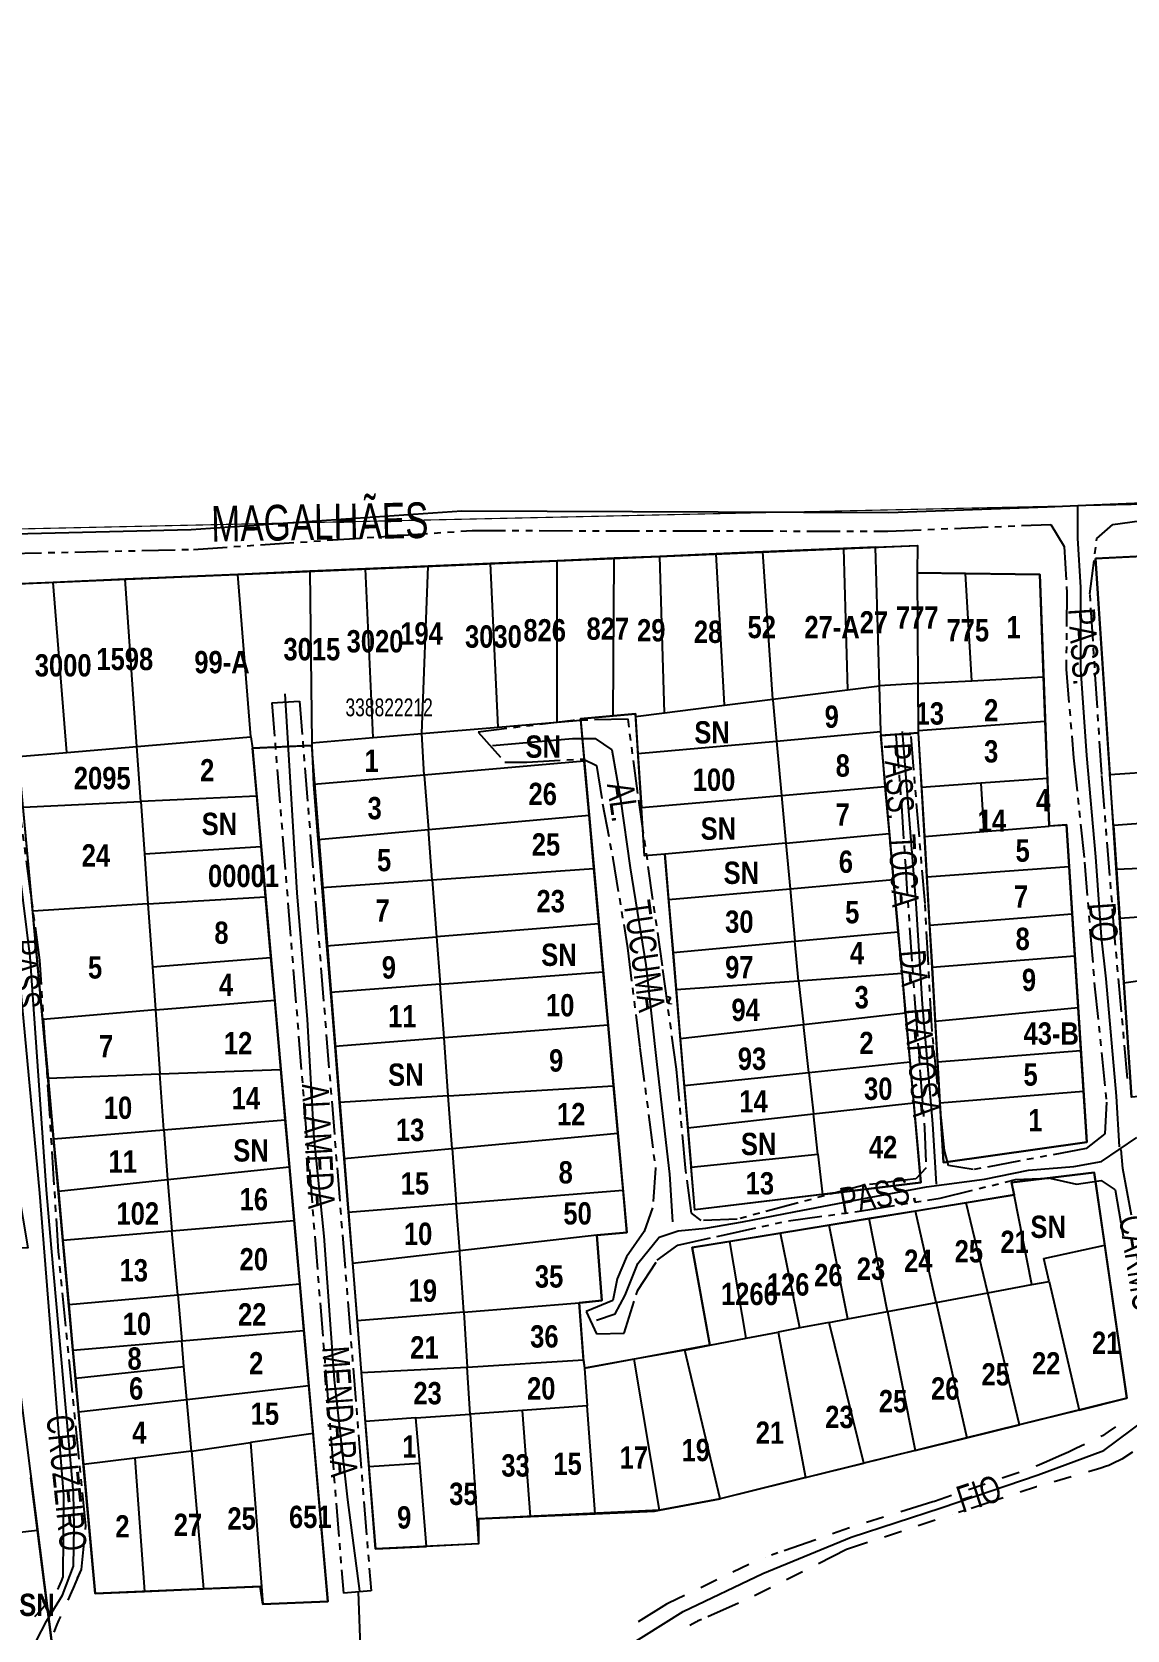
# Model space of a CAD drawing. Extents: x 204256 to 207861, y 4845615 to 4848347.
# Drawn here: x 205265.9 to 205388.6, y 4847448.8 to 4847627.9 of the extents above; entities that cross this region are included whole.
import ezdxf
from ezdxf.enums import TextEntityAlignment as Align

# ---------------------------------------------------------------- set-up
doc = ezdxf.new("R2010")
doc.units = 0
doc.header["$LTSCALE"] = 1.5
doc.header["$MEASUREMENT"] = 0
doc.linetypes.add('PHANTOMX2', pattern=[5, 2.5, -0.5, 0.5, -0.5, 0.5, -0.5])
for name, color, linetype in [('CD-MALHA-LOTES', 40, 'CONTINUOUS'), ('CD_TXT_QUADRA', 7, 'CONTINUOUS'), ('LM-LIM-SETOR-FISCAL', 7, 'CONTINUOUS'), ('RU-QUADRAS', 210, 'CONTINUOUS'), ('SV-EIXO-RUA-N-PAV', 6, 'CONTINUOUS'), ('SV-PASSARELAS', 20, 'CONTINUOUS'), ('SV-RUA-NAO-PAV-S-GUIA-C-GUIA', 7, 'PHANTOMX2'), ('SV-TXT-ROD-FED', 7, 'CONTINUOUS'), ('SV-TXT-RUA-N-PAV-S-GUIA-C-GUIA', 7, 'CONTINUOUS'), ('Th_NmrPort', 7, 'CONTINUOUS')]:
    doc.layers.add(name, color=color, linetype=linetype)
doc.styles.add('ARIAL', font='ARIAL.TTF')
doc.styles.get("Standard").update_dxf_attribs({"font": 'swisscbo.ttf'})
doc.linetypes.add('Limite', pattern='A,20,-3,[130,ltypeshp.shx,S=6.35,R=0,X=0,Y=0],-3,20', length=46)

msp = doc.modelspace()

# ---------------------------------------------------------------- linework, layer by layer
at = {"layer": 'CD-MALHA-LOTES', "linetype": 'Continuous'}
for p, q in [((205342.57, 4847569.38), (205336.26, 4847569.11)), ((205347.83, 4847569.61), (205342.57, 4847569.38)), ((205343.53, 4847552.44), (205342.57, 4847569.38)), ((205356.87, 4847570), (205347.83, 4847569.61)), ((205348.93, 4847553.11), (205347.83, 4847569.61)), ((205360.43, 4847570.15), (205356.87, 4847570)), ((205356.87, 4847570), (205357.29, 4847554.16)), ((205360.43, 4847570.15), (205365.15, 4847570.35)), ((205360.9, 4847554.62), (205360.43, 4847570.15)), ((205365.15, 4847570.35), (205365.13, 4847567.26)), ((205303.29, 4847567.7), (205297.04, 4847567.44)), ((205310.31, 4847568), (205303.29, 4847567.7)), ((205304.13, 4847548.8), (205303.29, 4847567.7)), ((205309.59, 4847549.25), (205310.31, 4847568)), ((205317.31, 4847568.3), (205310.31, 4847568)), ((205324.75, 4847568.62), (205317.31, 4847568.3)), ((205318.16, 4847549.98), (205317.31, 4847568.3)), ((205331.16, 4847568.9), (205324.75, 4847568.62)), ((205324.75, 4847550.53), (205324.75, 4847568.62)), ((205331.04, 4847551.24), (205331.16, 4847568.9)), ((205336.26, 4847569.11), (205331.16, 4847568.9)), ((205336.79, 4847551.59), (205336.26, 4847569.11)), ((205390.48, 4847569.15), (205385.1, 4847568.88)), ((205385.1, 4847568.88), (205386.72, 4847544.66)), ((205268.28, 4847566.2), (205261.62, 4847565.92)), ((205276.35, 4847566.55), (205268.28, 4847566.2)), ((205269.82, 4847547.14), (205268.28, 4847566.2)), ((205288.97, 4847567.09), (205276.35, 4847566.55)), ((205277.67, 4847547.8), (205276.35, 4847566.55)), ((205297.04, 4847567.44), (205288.97, 4847567.09)), ((205290.42, 4847548.89), (205288.97, 4847567.09)), ((205297.04, 4847567.44), (205297.28, 4847548.23)), ((205365.13, 4847567.26), (205365.2, 4847554.85)), ((205370.52, 4847567.2), (205365.13, 4847567.26)), ((205371.24, 4847555.17), (205370.52, 4847567.2)), ((205378.86, 4847567.1), (205370.52, 4847567.2)), ((205379.28, 4847555.61), (205378.86, 4847567.1)), ((205365.2, 4847554.85), (205371.24, 4847555.17)), ((205371.24, 4847555.17), (205379.28, 4847555.61)), ((205379.46, 4847550.66), (205379.28, 4847555.61)), ((205348.93, 4847553.11), (205357.29, 4847554.16)), ((205357.29, 4847554.16), (205360.9, 4847554.62)), ((205365.2, 4847554.85), (205360.9, 4847554.62)), ((205361.05, 4847549.47), (205360.9, 4847554.62)), ((205365.2, 4847554.85), (205365.23, 4847549.61)), ((205331.04, 4847551.24), (205333.53, 4847551.45)), ((205333.53, 4847551.45), (205333.55, 4847551.18)), ((205333.55, 4847551.18), (205336.79, 4847551.59)), ((205336.79, 4847551.59), (205343.53, 4847552.44)), ((205343.53, 4847552.44), (205348.93, 4847553.11)), ((205348.93, 4847553.11), (205348.94, 4847553)), ((205348.94, 4847553), (205349.36, 4847548.41)), ((205309.59, 4847549.25), (205318.16, 4847549.98)), ((205318.16, 4847549.98), (205324.75, 4847550.53)), ((205324.75, 4847550.53), (205327.38, 4847550.75)), ((205327.36, 4847550.92), (205331.04, 4847551.24)), ((205327.36, 4847550.92), (205327.38, 4847550.75)), ((205327.38, 4847550.75), (205327.8, 4847546.15)), ((205333.55, 4847551.18), (205333.81, 4847547)), ((205365.23, 4847549.61), (205379.46, 4847550.66)), ((205379.7, 4847544.23), (205379.46, 4847550.66)), ((205277.67, 4847547.8), (205290.42, 4847548.89)), ((205290.42, 4847548.89), (205290.62, 4847547.63)), ((205290.62, 4847547.63), (205297.1, 4847547.91)), ((205297.1, 4847547.91), (205297.28, 4847547.91)), ((205297.28, 4847548.23), (205304.13, 4847548.8)), ((205297.28, 4847548.23), (205297.28, 4847547.91)), ((205297.28, 4847547.91), (205297.46, 4847543.54)), ((205304.13, 4847548.8), (205309.59, 4847549.25)), ((205309.88, 4847544.6), (205309.59, 4847549.25)), ((205333.81, 4847547), (205349.36, 4847548.41)), ((205349.36, 4847548.41), (205361.05, 4847549.47)), ((205349.36, 4847548.41), (205349.92, 4847542.32)), ((205361.06, 4847549.04), (205361.05, 4847549.47)), ((205361.06, 4847549.04), (205365.23, 4847549.32)), ((205361.53, 4847543.33), (205361.06, 4847549.04)), ((205365.23, 4847549.61), (205365.23, 4847549.32)), ((205365.23, 4847549.32), (205365.61, 4847543.2)), ((205264.41, 4847546.68), (205269.82, 4847547.14)), ((205269.82, 4847547.14), (205277.67, 4847547.8)), ((205278.11, 4847541.63), (205277.67, 4847547.8)), ((205291.1, 4847542.24), (205290.62, 4847547.63)), ((205327.8, 4847546.15), (205309.88, 4847544.6)), ((205328.35, 4847540.11), (205327.8, 4847546.15)), ((205333.81, 4847547), (205334.2, 4847540.95)), ((205309.88, 4847544.6), (205297.46, 4847543.54)), ((205309.88, 4847544.6), (205310.34, 4847538.49)), ((205386.72, 4847544.66), (205392.28, 4847545.03)), ((205387.11, 4847538.93), (205386.72, 4847544.66)), ((205297.46, 4847543.54), (205297.96, 4847537.38)), ((205349.92, 4847542.32), (205361.53, 4847543.33)), ((205362.01, 4847538.04), (205361.53, 4847543.33)), ((205372.25, 4847543.68), (205365.61, 4847543.2)), ((205365.61, 4847543.2), (205365.93, 4847537.73)), ((205379.7, 4847544.23), (205372.25, 4847543.68)), ((205372.25, 4847543.68), (205372.6, 4847538.28)), ((205379.89, 4847538.88), (205379.7, 4847544.23)), ((205264.93, 4847541), (205278.11, 4847541.63)), ((205266.02, 4847529.33), (205264.93, 4847541)), ((205291.1, 4847542.24), (205278.11, 4847541.63)), ((205278.11, 4847541.63), (205278.52, 4847535.79)), ((205291.59, 4847536.61), (205291.1, 4847542.24)), ((205334.2, 4847540.95), (205349.92, 4847542.32)), ((205334.55, 4847535.53), (205334.2, 4847540.95)), ((205349.92, 4847542.32), (205350.4, 4847536.98)), ((205310.34, 4847538.49), (205328.35, 4847540.11)), ((205328.89, 4847534.11), (205328.35, 4847540.11)), ((205381.83, 4847539.04), (205379.89, 4847538.88)), ((205382.15, 4847534.31), (205381.83, 4847539.04)), ((205404.77, 4847540.27), (205387.11, 4847538.93)), ((205387.11, 4847538.93), (205387.44, 4847534.05)), ((205297.96, 4847537.38), (205310.34, 4847538.49)), ((205297.96, 4847537.38), (205298.39, 4847532)), ((205310.76, 4847532.86), (205310.34, 4847538.49)), ((205350.4, 4847536.98), (205362.01, 4847538.04)), ((205362.47, 4847532.9), (205362.01, 4847538.04)), ((205365.93, 4847537.73), (205372.6, 4847538.28)), ((205365.93, 4847537.73), (205366.19, 4847533.14)), ((205372.6, 4847538.28), (205379.89, 4847538.88)), ((205278.52, 4847535.79), (205291.59, 4847536.61)), ((205278.52, 4847535.79), (205278.91, 4847530.15)), ((205292.09, 4847530.97), (205291.59, 4847536.61)), ((205336.82, 4847535.75), (205334.55, 4847535.53)), ((205350.4, 4847536.98), (205336.82, 4847535.75)), ((205336.82, 4847535.75), (205337.25, 4847530.65)), ((205350.4, 4847536.98), (205350.87, 4847531.86)), ((205310.76, 4847532.86), (205328.89, 4847534.11)), ((205329.45, 4847527.93), (205328.89, 4847534.11)), ((205382.15, 4847534.31), (205366.19, 4847533.14)), ((205382.49, 4847529.04), (205382.15, 4847534.31)), ((205387.44, 4847534.05), (205405.67, 4847534.83)), ((205387.44, 4847534.05), (205387.81, 4847528.54)), ((205298.39, 4847532), (205310.76, 4847532.86)), ((205298.39, 4847532), (205298.93, 4847525.45)), ((205310.76, 4847532.86), (205311.25, 4847526.46)), ((205337.25, 4847530.65), (205350.87, 4847531.86)), ((205350.87, 4847531.86), (205362.47, 4847532.9)), ((205350.87, 4847531.86), (205351.41, 4847525.97)), ((205363, 4847527.04), (205362.47, 4847532.9)), ((205366.19, 4847533.14), (205366.51, 4847527.76)), ((205278.91, 4847530.15), (205266.02, 4847529.33)), ((205278.91, 4847530.15), (205292.09, 4847530.97)), ((205278.91, 4847530.15), (205279.41, 4847523.09)), ((205292.69, 4847524.15), (205292.09, 4847530.97)), ((205337.25, 4847530.65), (205337.75, 4847524.71)), ((205267.11, 4847517.21), (205266.02, 4847529.33)), ((205366.51, 4847527.76), (205382.49, 4847529.04)), ((205382.79, 4847524.33), (205382.49, 4847529.04)), ((205394.57, 4847528.97), (205387.81, 4847528.54)), ((205387.81, 4847528.54), (205388.29, 4847521.33)), ((205298.93, 4847525.45), (205311.25, 4847526.46)), ((205329.45, 4847527.93), (205311.25, 4847526.46)), ((205311.25, 4847526.46), (205311.65, 4847521.15)), ((205329.94, 4847522.56), (205329.45, 4847527.93)), ((205351.41, 4847525.97), (205363, 4847527.04)), ((205363.42, 4847522.41), (205363, 4847527.04)), ((205366.51, 4847527.76), (205366.78, 4847523.06)), ((205298.93, 4847525.45), (205299.35, 4847520.21)), ((205337.75, 4847524.71), (205351.41, 4847525.97)), ((205337.75, 4847524.71), (205338.1, 4847520.55)), ((205351.81, 4847521.55), (205351.41, 4847525.97)), ((205279.41, 4847523.09), (205292.69, 4847524.15)), ((205279.41, 4847523.09), (205279.75, 4847518.27)), ((205293.11, 4847519.38), (205292.69, 4847524.15)), ((205366.78, 4847523.06), (205382.79, 4847524.33)), ((205366.78, 4847523.06), (205367.14, 4847517.02)), ((205383.16, 4847518.53), (205382.79, 4847524.33)), ((205311.65, 4847521.15), (205299.35, 4847520.21)), ((205311.65, 4847521.15), (205329.94, 4847522.56)), ((205312.09, 4847515.13), (205311.65, 4847521.15)), ((205330.48, 4847516.55), (205329.94, 4847522.56)), ((205338.1, 4847520.55), (205351.81, 4847521.55)), ((205351.81, 4847521.55), (205363.42, 4847522.41)), ((205351.81, 4847521.55), (205352.36, 4847516.65)), ((205363.82, 4847517.95), (205363.42, 4847522.41)), ((205388.29, 4847521.33), (205395.8, 4847522.36)), ((205388.29, 4847521.33), (205389.15, 4847508.49)), ((205279.75, 4847518.27), (205293.11, 4847519.38)), ((205293.8, 4847511.61), (205293.11, 4847519.38)), ((205299.35, 4847520.21), (205299.84, 4847514.19)), ((205338.1, 4847520.55), (205338.56, 4847515.09)), ((205279.75, 4847518.27), (205267.11, 4847517.21)), ((205279.75, 4847518.27), (205280.25, 4847511.1)), ((205352.36, 4847516.65), (205363.82, 4847517.95)), ((205364.31, 4847512.45), (205363.82, 4847517.95)), ((205367.14, 4847517.02), (205383.16, 4847518.53)), ((205383.47, 4847513.72), (205383.16, 4847518.53)), ((205267.11, 4847517.21), (205267.71, 4847510.63)), ((205330.48, 4847516.55), (205312.09, 4847515.13)), ((205331.09, 4847509.75), (205330.48, 4847516.55)), ((205338.56, 4847515.09), (205352.36, 4847516.65)), ((205352.96, 4847511.27), (205352.36, 4847516.65)), ((205367.14, 4847517.02), (205367.4, 4847512.44)), ((205312.09, 4847515.13), (205299.84, 4847514.19)), ((205299.84, 4847514.19), (205300.35, 4847507.89)), ((205312.57, 4847508.63), (205312.09, 4847515.13)), ((205338.56, 4847515.09), (205339.01, 4847509.82)), ((205352.96, 4847511.27), (205364.31, 4847512.45)), ((205364.73, 4847507.85), (205364.31, 4847512.45)), ((205367.4, 4847512.44), (205383.47, 4847513.72)), ((205367.4, 4847512.44), (205367.67, 4847507.85)), ((205383.76, 4847509.15), (205383.47, 4847513.72)), ((205267.71, 4847510.63), (205280.25, 4847511.1)), ((205267.71, 4847510.63), (205268.33, 4847503.83)), ((205280.25, 4847511.1), (205293.8, 4847511.61)), ((205280.7, 4847504.83), (205280.25, 4847511.1)), ((205294.3, 4847505.94), (205293.8, 4847511.61)), ((205339.01, 4847509.82), (205352.96, 4847511.27)), ((205352.96, 4847511.27), (205353.48, 4847506.61)), ((205312.57, 4847508.63), (205300.35, 4847507.89)), ((205312.57, 4847508.63), (205331.09, 4847509.75)), ((205313, 4847502.75), (205312.57, 4847508.63)), ((205331.57, 4847504.47), (205331.09, 4847509.75)), ((205339.01, 4847509.82), (205339.41, 4847505.05)), ((205367.67, 4847507.85), (205383.76, 4847509.15)), ((205384.12, 4847503.45), (205383.76, 4847509.15)), ((205300.35, 4847507.89), (205300.86, 4847501.62)), ((205353.48, 4847506.61), (205364.73, 4847507.85)), ((205365.53, 4847498.94), (205364.73, 4847507.85)), ((205367.67, 4847507.85), (205368.06, 4847501.19)), ((205280.7, 4847504.83), (205294.3, 4847505.94)), ((205294.77, 4847500.67), (205294.3, 4847505.94)), ((205339.41, 4847505.05), (205353.48, 4847506.61)), ((205339.41, 4847505.05), (205339.78, 4847500.65)), ((205353.98, 4847502.12), (205353.48, 4847506.61)), ((205268.33, 4847503.83), (205280.7, 4847504.83)), ((205268.33, 4847503.83), (205268.87, 4847497.97)), ((205280.7, 4847504.83), (205281.05, 4847499.79)), ((205313, 4847502.75), (205331.57, 4847504.47)), ((205332.15, 4847498.07), (205331.57, 4847504.47)), ((205368.06, 4847501.19), (205384.12, 4847503.45)), ((205300.86, 4847501.62), (205313, 4847502.75)), ((205300.86, 4847501.62), (205301.35, 4847495.59)), ((205313, 4847502.75), (205313.46, 4847496.56)), ((205339.78, 4847500.65), (205353.98, 4847502.12)), ((205353.98, 4847502.12), (205354.49, 4847497.59)), ((205281.05, 4847499.79), (205281.1, 4847499.25)), ((205281.1, 4847499.25), (205294.77, 4847500.67)), ((205295.3, 4847494.67), (205294.77, 4847500.67)), ((205340.19, 4847495.85), (205339.78, 4847500.65)), ((205384.96, 4847500.07), (205375.67, 4847498.94)), ((205386.14, 4847491.9), (205384.96, 4847500.07)), ((205268.87, 4847497.97), (205281.1, 4847499.25)), ((205268.87, 4847497.97), (205269.37, 4847492.47)), ((205281.1, 4847499.25), (205281.6, 4847493.51)), ((205313.46, 4847496.56), (205332.15, 4847498.07)), ((205332.58, 4847493.31), (205332.15, 4847498.07)), ((205354.49, 4847497.59), (205365.53, 4847498.94)), ((205375.67, 4847498.94), (205375.98, 4847497.55)), ((205301.35, 4847495.59), (205313.46, 4847496.56)), ((205313.85, 4847491.26), (205313.46, 4847496.56)), ((205354.49, 4847497.59), (205340.19, 4847495.85)), ((205370.61, 4847496.67), (205364.91, 4847495.73)), ((205375.98, 4847497.55), (205370.61, 4847496.67)), ((205373.04, 4847486.57), (205370.61, 4847496.67)), ((205377.97, 4847487.49), (205375.98, 4847497.55)), ((205281.6, 4847493.51), (205295.3, 4847494.67)), ((205295.92, 4847487.59), (205295.3, 4847494.67)), ((205301.35, 4847495.59), (205301.82, 4847489.88)), ((205355.26, 4847494.15), (205349.78, 4847493.25)), ((205359.72, 4847494.88), (205355.26, 4847494.15)), ((205357.34, 4847483.64), (205355.26, 4847494.15)), ((205364.91, 4847495.73), (205359.72, 4847494.88)), ((205361.78, 4847484.47), (205359.72, 4847494.88)), ((205367.23, 4847485.48), (205364.91, 4847495.73)), ((205269.37, 4847492.47), (205281.6, 4847493.51)), ((205269.37, 4847492.47), (205270.04, 4847485.25)), ((205282.24, 4847486.35), (205281.6, 4847493.51)), ((205329.2, 4847493.02), (205313.85, 4847491.26)), ((205329.2, 4847493.02), (205329.66, 4847493.07)), ((205329.77, 4847485.72), (205329.2, 4847493.02)), ((205329.66, 4847493.07), (205332.58, 4847493.31)), ((205344.12, 4847492.32), (205339.9, 4847491.63)), ((205349.78, 4847493.25), (205344.12, 4847492.32)), ((205345.93, 4847481.5), (205344.12, 4847492.32)), ((205351.96, 4847482.63), (205349.78, 4847493.25)), ((205301.82, 4847489.88), (205313.85, 4847491.26)), ((205313.87, 4847490.96), (205313.85, 4847491.26)), ((205314.29, 4847484.39), (205313.87, 4847490.96)), ((205339.9, 4847491.63), (205341.87, 4847480.69)), ((205379.31, 4847490.43), (205386.14, 4847491.9)), ((205388.62, 4847474.74), (205386.14, 4847491.9)), ((205301.82, 4847489.88), (205302.34, 4847483.42)), ((205379.91, 4847487.85), (205379.31, 4847490.43)), ((205282.24, 4847486.35), (205295.92, 4847487.59)), ((205296.39, 4847482.33), (205295.92, 4847487.59)), ((205373.04, 4847486.57), (205377.97, 4847487.49)), ((205377.97, 4847487.49), (205379.91, 4847487.85)), ((205379.91, 4847487.85), (205383.27, 4847473.42)), ((205270.04, 4847485.25), (205282.24, 4847486.35)), ((205270.04, 4847485.25), (205270.5, 4847480.14)), ((205282.24, 4847486.35), (205282.69, 4847481.17)), ((205314.29, 4847484.39), (205327.23, 4847485.43)), ((205327.23, 4847485.43), (205327.33, 4847485.44)), ((205327.72, 4847479.04), (205327.23, 4847485.43)), ((205327.33, 4847485.44), (205329.77, 4847485.72)), ((205361.78, 4847484.47), (205367.23, 4847485.48)), ((205367.23, 4847485.48), (205373.04, 4847486.57)), ((205367.23, 4847485.48), (205370.67, 4847470.31)), ((205376.59, 4847471.77), (205373.04, 4847486.57)), ((205314.29, 4847484.39), (205302.34, 4847483.42)), ((205302.34, 4847483.42), (205302.81, 4847477.63)), ((205314.29, 4847484.39), (205314.68, 4847478.22)), ((205355.26, 4847483.25), (205357.34, 4847483.64)), ((205357.34, 4847483.64), (205361.78, 4847484.47)), ((205361.78, 4847484.47), (205364.88, 4847468.88)), ((205282.69, 4847481.17), (205296.39, 4847482.33)), ((205296.93, 4847476.19), (205296.39, 4847482.33)), ((205345.93, 4847481.5), (205349.53, 4847482.17)), ((205351.96, 4847482.63), (205349.53, 4847482.17)), ((205349.53, 4847482.17), (205352.61, 4847465.85)), ((205355.26, 4847483.25), (205351.96, 4847482.63)), ((205359.13, 4847467.46), (205355.26, 4847483.25)), ((205270.5, 4847480.14), (205282.69, 4847481.17)), ((205270.5, 4847480.14), (205270.79, 4847477.01)), ((205282.94, 4847478.29), (205282.69, 4847481.17)), ((205339.07, 4847480.15), (205333.4, 4847479.13)), ((205339.07, 4847480.15), (205341.87, 4847480.69)), ((205343.03, 4847463.49), (205339.07, 4847480.15)), ((205341.87, 4847480.69), (205345.93, 4847481.5)), ((205270.79, 4847477.01), (205282.94, 4847478.29)), ((205283.27, 4847474.61), (205282.94, 4847478.29)), ((205302.81, 4847477.63), (205314.68, 4847478.22)), ((205314.68, 4847478.22), (205327.72, 4847479.04)), ((205315.01, 4847472.97), (205314.68, 4847478.22)), ((205327.72, 4847479.04), (205327.83, 4847478.13)), ((205333.4, 4847479.13), (205327.83, 4847478.13)), ((205327.83, 4847478.13), (205328.13, 4847473.88)), ((205336.25, 4847462.19), (205333.4, 4847479.13)), ((205270.79, 4847477.01), (205271.14, 4847473.22)), ((205302.81, 4847477.63), (205303.26, 4847472.15)), ((205271.14, 4847473.22), (205283.27, 4847474.61)), ((205283.27, 4847474.61), (205296.93, 4847476.19)), ((205283.78, 4847468.81), (205283.27, 4847474.61)), ((205297.41, 4847470.79), (205296.93, 4847476.19)), ((205383.27, 4847473.42), (205388.62, 4847474.74)), ((205271.14, 4847473.22), (205271.67, 4847467.33)), ((205308.94, 4847472.55), (205315.01, 4847472.97)), ((205320.88, 4847473.37), (205315.01, 4847472.97)), ((205315.01, 4847472.97), (205315.75, 4847461.22)), ((205328.13, 4847473.88), (205320.88, 4847473.37)), ((205321.77, 4847461.48), (205320.88, 4847473.37)), ((205329.01, 4847461.79), (205328.13, 4847473.88)), ((205383.27, 4847473.42), (205376.59, 4847471.77)), ((205308.94, 4847472.55), (205303.26, 4847472.15)), ((205303.26, 4847472.15), (205303.67, 4847467.05)), ((205309.36, 4847467.44), (205308.94, 4847472.55)), ((205370.67, 4847470.31), (205376.59, 4847471.77)), ((205283.78, 4847468.81), (205290.41, 4847469.77)), ((205297.41, 4847470.79), (205290.41, 4847469.77)), ((205290.41, 4847469.77), (205291.62, 4847453.65)), ((205299.07, 4847451.95), (205297.41, 4847470.79)), ((205364.88, 4847468.88), (205370.67, 4847470.31)), ((205277.43, 4847468.04), (205271.67, 4847467.33)), ((205271.67, 4847467.33), (205273, 4847452.85)), ((205283.78, 4847468.81), (205277.43, 4847468.04)), ((205277.43, 4847468.04), (205278.51, 4847453.09)), ((205283.78, 4847468.81), (205285.14, 4847453.37)), ((205309.36, 4847467.44), (205303.67, 4847467.05)), ((205310.12, 4847458.14), (205309.36, 4847467.44)), ((205352.61, 4847465.85), (205359.13, 4847467.46)), ((205364.88, 4847468.88), (205359.13, 4847467.46)), ((205266.54, 4847459.93), (205265.8, 4847465.83)), ((205303.67, 4847467.05), (205304.42, 4847457.86)), ((205352.61, 4847465.85), (205343.03, 4847463.49)), ((205329.01, 4847461.79), (205335.68, 4847462.08)), ((205335.68, 4847462.08), (205336.25, 4847462.19)), ((205336.25, 4847462.19), (205343.03, 4847463.49)), ((205315.75, 4847461.22), (205321.77, 4847461.48)), ((205315.75, 4847461.22), (205315.97, 4847458.42)), ((205321.77, 4847461.48), (205329.01, 4847461.79)), ((205266.54, 4847459.93), (205261.39, 4847459.33)), ((205268.35, 4847445.54), (205266.54, 4847459.93)), ((205315.97, 4847458.42), (205310.12, 4847458.14)), ((205304.42, 4847457.86), (205310.12, 4847458.14)), ((205273, 4847452.85), (205278.51, 4847453.09)), ((205278.51, 4847453.09), (205285.14, 4847453.37)), ((205285.14, 4847453.37), (205291.62, 4847453.65)), ((205291.62, 4847453.65), (205291.77, 4847451.67)), ((205291.77, 4847451.67), (205299.07, 4847451.95))]:
    msp.add_line(p, q, dxfattribs=at)
at = {"layer": 'LM-LIM-SETOR-FISCAL', "linetype": 'Limite', "ltscale": 0.1, "const_width": 0.13, "flags": 128}
msp.add_lwpolyline([(204255.91, 4845774.54), (204446.84, 4845974), (204535.1, 4846039.96), (204560.77, 4846069.41), (204570.54, 4846097.54), (204632.4, 4846153.82), (204654.94, 4846153.05), (205078.23, 4846433.21), (204983.84, 4846565.04), (204273.38, 4846554.21), (204347.03, 4846594.12), (204378.32, 4846626.2), (204398.13, 4846660.67), (204526.98, 4846971.03), (204438.64, 4847114.19), (204402.08, 4847237.98), (204373.18, 4847447.79), (204373.2, 4847552.6), (204365.79, 4847552.5), (205446.22, 4847576.17), (205460.3, 4847496.97), (205556.14, 4847515.7), (205660.88, 4847539.89), (205654.63, 4847591.47), (205807.66, 4847598.84), (205876.3, 4847605.11), (205880.92, 4847594.37), (205947.96, 4847607.22), (205959.47, 4847609.16), (205968.56, 4847603.73), (205972.79, 4847599.34), (206017.95, 4847599.66), (206211.07, 4847610.99), (206253.35, 4847609.47), (206274.49, 4847604.21), (206283.85, 4847619.28), (206186.17, 4847750.07), (206524.96, 4848001.52), (206519.68, 4848013.26), (206960.49, 4848346.74), (206966.87, 4848336.83), (206987.16, 4848307.84), (207005.71, 4848281.99), (207017.4, 4848267.11), (206974.73, 4848235.13), (206955.48, 4848219.86), (206950.26, 4848216.07), (206955.58, 4848209.27), (206959.42, 4848202.77), (206982.67, 4848172.12), (206995.35, 4848155.22), (207005.92, 4848142.54), (207020.41, 4848120.82), (207031.95, 4848105.77), (207060.87, 4848065.4), (207066.5, 4848058.01), (207069.11, 4848053.33), (207069.26, 4848049.8), (207069.37, 4848045.04), (207075.04, 4848034.33), (207087.01, 4848019.05), (207090.77, 4848014.03), (207100.06, 4848001.48), (207111.59, 4847986.15), (207126.09, 4847965.9), (207130.37, 4847960.22), (207134.22, 4847955.66), (207145.03, 4847940.16), (207159.13, 4847921.36), (207169.47, 4847906.92), (207186.34, 4847883.83), (207193.03, 4847885.67), (207202.51, 4847892.47), (207242.67, 4847921.29), (207248.23, 4847915.4), (207260.72, 4847896.98), (207285.87, 4847860.83), (207310.76, 4847826.26), (207315.6, 4847819.35), (207328.91, 4847799.72), (207333.8, 4847793.43), (207340.01, 4847785.42), (207350.49, 4847771.92), (207365.1, 4847750.55), (207367.63, 4847745.51), (207368.81, 4847743.14), (207390.62, 4847713.26), (207400.06, 4847698.96), (207410.24, 4847685.38), (207427.79, 4847661.69), (207431.06, 4847656.73), (207440.44, 4847642.51), (207457.67, 4847619.01), (207463.75, 4847610.71), (207498.88, 4847562.81), (207506.17, 4847553.18), (207511.91, 4847545.61), (207531.85, 4847519.47), (207540.14, 4847507.78), (207556.36, 4847486.66), (207571.87, 4847465.34), (207564.83, 4847458.43), (207551.89, 4847445.71), (207534.74, 4847428.33), (207518.94, 4847409.14), (207499.11, 4847384.81), (207498.17, 4847383.65), (207496.47, 4847381.56), (207486.15, 4847368.88), (207482.26, 4847364.11), (207477.47, 4847358.01), (207465.6, 4847339.64), (207465.56, 4847339.57), (207453.37, 4847317.61), (207438.93, 4847286.56), (207430.8, 4847269.09), (207410.93, 4847225.64), (207406.21, 4847217.15), (207396.71, 4847200.13), (207391.02, 4847192.25), (207379.11, 4847175.75), (207360.52, 4847152.72), (207355.52, 4847146.52), (207336.47, 4847121.03), (207323.47, 4847103.64), (207318.06, 4847094.89), (207310.15, 4847082.08), (207305.19, 4847073.38), (207304.65, 4847072.43), (207303.79, 4847070.78), (207287.7, 4847039.93), (207271.61, 4847010.96), (207261.28, 4846991.91), (207237.73, 4846950.07), (207236, 4846947.01), (207246.02, 4846928.73), (207251.02, 4846918.92), (207261.83, 4846899.5), (207265.63, 4846893.3), (207284.85, 4846863.07), (207289.66, 4846855.66), (207307.47, 4846827.84), (207314.88, 4846816.63), (207320.06, 4846808.15), (207332.53, 4846791.25), (207339.11, 4846782.58), (207345.12, 4846773.87), (207348.76, 4846768.8), (207357.76, 4846756.36), (207363.08, 4846749.04), (207366.95, 4846743.73), (207375.37, 4846734.54), (207383.22, 4846728.41), (207384.7, 4846727.73), (207392.17, 4846724.3), (207394.9, 4846723.05), (207402.49, 4846720.73), (207417.51, 4846716.14), (207437.03, 4846709.56), (207455.89, 4846703.64), (207460.62, 4846701.8), (207464.4, 4846700.29), (207467.39, 4846699.09), (207481.11, 4846693.55), (207488.13, 4846690.92), (207492.95, 4846689.16), (207510.17, 4846679.84), (207529.47, 4846668.22), (207543.72, 4846659.45), (207561.49, 4846646.95), (207570.84, 4846639.98), (207577.05, 4846635.29), (207586.86, 4846628.1), (207606.11, 4846612.63), (207623.66, 4846599.69), (207639.45, 4846588.94), (207662.08, 4846572.67), (207671.27, 4846565.58), (207685.28, 4846561.61), (207697.24, 4846558.13), (207709.78, 4846554.65), (207731.23, 4846549.14), (207735.6, 4846547.91), (207745.02, 4846545.25), (207762.81, 4846541.24), (207775.65, 4846538.39), (207787.75, 4846535.54), (207783.77, 4846513.63), (207781.5, 4846502.37), (207779.56, 4846492.81), (207778.5, 4846480), (207783.13, 4846476.08), (207788.36, 4846474.34), (207788.71, 4846474.22), (207798.97, 4846471.45), (207842.08, 4846460.36), (207844.37, 4846459.93), (207847.21, 4846459.39), (207851.95, 4846457.87), (207854.6, 4846457.02), (207858.96, 4846455.96), (207860.74, 4846451.34), (207859.67, 4846437.09), (207856.83, 4846420), (207854.33, 4846403.63), (207846.53, 4846396.15), (207836.81, 4846356.4), (207833.21, 4846341.98), (207827.16, 4846317.88), (207806.6, 4846238.03), (207795.3, 4846194.29), (207792.57, 4846183.36), (207787.76, 4846165.39), (207754.01, 4846025.3), (207739.36, 4845961), (207739.21, 4845960.34), (207737.77, 4845953.31), (207733.28, 4845938.2), (207726.95, 4845910.14), (207723, 4845891.36), (207741.21, 4845886.65), (207760.55, 4845879.79), (207773.24, 4845875.33), (207781.18, 4845873.09), (207785.9, 4845871.77), (207797.77, 4845868.36), (207799.24, 4845867.93), (207814.84, 4845863.98), (207831.48, 4845857.74), (207850.72, 4845850.88), (207842.01, 4845830.09), (207833.57, 4845800.72), (207825.14, 4845777.91), (207814.83, 4845746.81), (207813.3, 4845742.3), (207812.54, 4845740.05), (207809.34, 4845729.53), (207804.2, 4845714.63), (207791.7, 4845677.75), (207783.5, 4845679.57), (207766.81, 4845685.02), (207754.43, 4845688.82), (207739.64, 4845691.3), (207722.13, 4845693.94), (207717.1, 4845694.68), (207690.08, 4845700.62), (207680.08, 4845702.89), (207670.03, 4845704.98), (207667.81, 4845700.16), (207660.99, 4845676.98), (207660.54, 4845673.8), (207657.39, 4845659.57), (207656.59, 4845656.53), (207655.95, 4845653.98), (207650.56, 4845639.59), (207647.27, 4845633.02), (207644.17, 4845622.85), (207641.37, 4845615.1), (207618.1, 4845615.4), (207601.33, 4845615.86), (207592.93, 4845615.82), (207543.69, 4845617.43), (207493.78, 4845618.83), (207471.28, 4845620.61), (207442.67, 4845621.38), (207409.05, 4845621.45), (207395.8, 4845621.64), (207345.61, 4845622.76), (207297.34, 4845623.66), (207294.87, 4845656.58), (207289.29, 4845728.51), (207262.54, 4845726.7), (207256.04, 4845726.92), (207223.17, 4845727.38), (207195.16, 4845729.67), (207135.61, 4845730.44), (207094.04, 4845731.93), (207071.52, 4845732.83), (207036.85, 4845734.18), (207004.87, 4845734.18), (206995.29, 4845734.45), (206955.41, 4845735.22), (205304.22, 4845806.54), (205065.89, 4845798.29), (204762.24, 4845774.02), (204255.91, 4845774.54)], close=True, dxfattribs=at)
at = {"layer": 'RU-QUADRAS', "color": 6, "linetype": 'Continuous'}
msp.add_lwpolyline([(205385.1, 4847568.88), (205442.97, 4847571.75), (205447.61, 4847524.29), (205409.8, 4847509.8), (205409.99, 4847508.63), (205404.85, 4847508.16), (205404.57, 4847509.93), (205389.15, 4847508.49)], close=True, dxfattribs=at)
msp.add_lwpolyline([(205261.62, 4847565.92), (205365.15, 4847570.35), (205365.13, 4847567.26), (205378.86, 4847567.1), (205379.89, 4847538.9), (205381.83, 4847539.04), (205384.12, 4847503.45), (205368.06, 4847501.19), (205365.25, 4847549.32), (205361.02, 4847549.04), (205365.53, 4847498.94), (205340.19, 4847495.85), (205336.82, 4847535.75), (205334.55, 4847535.53), (205333.53, 4847551.45), (205327.37, 4847550.92), (205332.58, 4847493.31), (205329.2, 4847493.02), (205329.77, 4847485.72), (205327.23, 4847485.43), (205327.73, 4847478.88), (205327.83, 4847478.13), (205341.86, 4847480.74), (205339.9, 4847491.63), (205375.98, 4847497.55), (205375.67, 4847498.94), (205384.96, 4847500.07), (205388.62, 4847474.74), (205343.03, 4847463.49), (205336.25, 4847462.19), (205315.97, 4847461.23), (205315.97, 4847458.42), (205304.42, 4847457.86), (205297.28, 4847547.91), (205290.62, 4847547.63), (205299.07, 4847451.95), (205291.77, 4847451.67), (205291.47, 4847453.64), (205273, 4847452.85), (205264.41, 4847546.68)], dxfattribs=at)
msp.add_lwpolyline([(205126.74, 4847563.58, 0.017199), (205165.05, 4847564.57), (205225.04, 4847567.35), (205224.99, 4847565.4), (205261.77, 4847564.85), (205262.96, 4847556.65), (205262.75, 4847539.3), (205260.45, 4847539.18), (205261.96, 4847505.07), (205263.16, 4847505.12), (205265.46, 4847491.59), (205262.57, 4847491.45), (205268.35, 4847445.54)], format="xyb", dxfattribs=at)
at = {"layer": 'SV-EIXO-RUA-N-PAV'}
for points in [[(204988.8, 4847566.3), (205001.52, 4847566.27), (205012.5, 4847566.25), (205025.99, 4847566.82), (205031.18, 4847567.09), (205039.16, 4847567.93), (205089.59, 4847569.61), (205097.73, 4847569.61), (205142.35, 4847569.19), (205190.21, 4847570.24), (205220.76, 4847570.45), (205260.85, 4847571.55), (205283.74, 4847572.13), (205314.08, 4847574.23), (205361.94, 4847574.02), (205379.68, 4847574.65), (205383.12, 4847574.82), (205399.42, 4847575.49), (205418.94, 4847575.7), (205433.85, 4847575.7), (205444.35, 4847576.12), (205446.78, 4847576.07)], [(205387.79, 4847502.92), (205387.45, 4847508.59), (205386.29, 4847521.77), (205385.78, 4847526.44), (205385.12, 4847535.45), (205384.12, 4847546.79), (205383.45, 4847556.47), (205383.45, 4847565.64), (205383.12, 4847571.15), (205383.12, 4847574.82)], [(205266.77, 4847421.6), (205265.06, 4847430.13), (205263.73, 4847436.86), (205264.49, 4847442.83), (205265.82, 4847446.44), (205267.52, 4847449.75), (205269.32, 4847452.69), (205270.56, 4847455.92), (205270.65, 4847460.37), (205270.56, 4847464.11), (205268.09, 4847491.56), (205267.52, 4847498.1), (205265.72, 4847524.21), (205263.76, 4847539.96), (205262.14, 4847551.53), (205261.47, 4847559.2), (205261.2, 4847566.06), (205260.85, 4847571.55)], [(205302.64, 4847453.12), (205301.32, 4847463.36), (205299.8, 4847476.82), (205298.66, 4847492.93), (205297.52, 4847503.93), (205296.77, 4847517.2), (205295.63, 4847531.41), (205294.3, 4847553.69)], [(205317.53, 4847547.9), (205326.5, 4847548.69), (205329.02, 4847548.69), (205330.91, 4847547.43), (205331.86, 4847541.91), (205332.96, 4847534.2), (205334.69, 4847523.33), (205335.95, 4847512.15), (205337.37, 4847499.87), (205337.68, 4847494.52)], [(205367.27, 4847498.74), (205366.85, 4847505.52), (205365.72, 4847518.93), (205365.01, 4847530.22), (205363.46, 4847549.49)], [(205329.16, 4847483.5), (205331.27, 4847484.2), (205332.4, 4847486.32), (205333.81, 4847489.85), (205336.21, 4847492.81), (205338.33, 4847493.52), (205341.44, 4847493.8), (205345.53, 4847494.51), (205351.32, 4847495.64), (205359.37, 4847497.19), (205366.14, 4847498.46), (205372.64, 4847499.31), (205377.58, 4847500.3), (205382.66, 4847500.72), (205385.76, 4847501.28), (205389.72, 4847503.97)], [(205389.14, 4847495.26), (205388.17, 4847500.5), (205387.97, 4847502.63)], [(205330.07, 4847445.31), (205338.9, 4847450.84), (205347.82, 4847455.11), (205357.71, 4847459.18), (205367.8, 4847462.48), (205378.66, 4847466.17), (205386.03, 4847468.88), (205390.69, 4847472.37)]]:
    msp.add_lwpolyline(points, dxfattribs=at)
at = {"layer": 'SV-PASSARELAS'}
msp.add_lwpolyline([(205302.66, 4847435.72), (205302.77, 4847445.88), (205302.51, 4847453.04)], dxfattribs=at)
at = {"layer": 'SV-RUA-NAO-PAV-S-GUIA-C-GUIA'}
for p, q in [((205292.79, 4847552.71), (205300.81, 4847452.89)), ((205295.89, 4847552.89), (205303.91, 4847453.16))]:
    msp.add_line(p, q, dxfattribs=at)
for points in [[(205388.69, 4847510.59), (205387.31, 4847525.88), (205385.8, 4847544.65), (205384.48, 4847564.92), (205385.25, 4847571.11), (205387.03, 4847572.68), (205390.02, 4847573.08)], [(205263.22, 4847569.43), (205284.03, 4847569.9), (205315.24, 4847572.01), (205361.82, 4847571.94), (205380.11, 4847572.7), (205381.57, 4847570.23), (205381.88, 4847565.01), (205381.81, 4847556.46), (205382.64, 4847546.54), (205383.87, 4847534.82), (205385, 4847520.95), (205386.32, 4847507.95), (205386.15, 4847504.4), (205384.04, 4847502.74), (205371.4, 4847500.37), (205368.63, 4847500.83), (205368.19, 4847502.51), (205366.78, 4847515.85), (205365.99, 4847530.22), (205364.41, 4847549.14), (205362.71, 4847549.12), (205363.36, 4847541.18), (205363.75, 4847534.95), (205364.85, 4847519.03), (205365.93, 4847505.01), (205366.13, 4847500.59), (205364.97, 4847499.35), (205359.02, 4847498.6), (205344.93, 4847494.81), (205340.9, 4847494.68), (205339.81, 4847495.48), (205339.16, 4847500.58), (205338.13, 4847511.65), (205336.56, 4847523.23), (205333.82, 4847542.53), (205332.71, 4847550.87), (205326.56, 4847550.72), (205315.91, 4847549.42), (205318.93, 4847546.03), (205321.36, 4847546.05), (205327.71, 4847546.4), (205329.18, 4847545.69), (205329.85, 4847541.39), (205331.01, 4847535.24), (205332.65, 4847525.22), (205334.05, 4847513.99), (205335.78, 4847500.53), (205335.46, 4847496.11), (205334.52, 4847493.45), (205332.53, 4847490.59), (205331.51, 4847488.15), (205331.02, 4847485.72), (205328, 4847484.48), (205329.17, 4847481.96), (205332.27, 4847482.05), (205333.8, 4847486.86), (205335.98, 4847490.21), (205338.28, 4847491.89), (205343.36, 4847493.04), (205350.7, 4847494.64), (205358.88, 4847495.75), (205367.68, 4847497.19), (205376.14, 4847499.25), (205379.97, 4847499.43), (205382.96, 4847498.75), (205385.74, 4847499.16), (205387.29, 4847498.12)], [(205271.03, 4847454.57), (205271.47, 4847455.57), (205271.96, 4847460.45), (205268.89, 4847491.17), (205266.8, 4847523.85), (205264.7, 4847539.42), (205264, 4847546.02), (205263.42, 4847549.12), (205262.36, 4847560.11), (205262.2, 4847566.58), (205262.14, 4847567.95), (205263.22, 4847569.43)], [(205292.79, 4847552.71), (205295.89, 4847552.89)], [(205387.29, 4847498.12), (205388.31, 4847492.21)], [(205386.52, 4847470.99), (205385.87, 4847470.55)], [(205387.34, 4847471.55), (205386.52, 4847470.99)], [(205382.98, 4847469.14), (205382.67, 4847468.99)], [(205383.88, 4847469.57), (205382.98, 4847469.14)], [(205385.87, 4847470.55), (205385.68, 4847470.45)], [(205379.33, 4847467.51), (205378.56, 4847467.18)], [(205381.3, 4847468.36), (205379.33, 4847467.51)], [(205382.07, 4847468.71), (205381.3, 4847468.36)], [(205382.67, 4847468.99), (205382.07, 4847468.71)], [(205387.13, 4847467.47), (205386.61, 4847467.22)], [(205387.97, 4847467.87), (205387.13, 4847467.47)], [(205388.03, 4847467.91), (205387.97, 4847467.87)], [(205389.24, 4847468.7), (205388.03, 4847467.91)], [(205376.53, 4847466.42), (205374.64, 4847465.78)], [(205378.56, 4847467.18), (205378.41, 4847467.12)], [(205382.38, 4847465.95), (205380.46, 4847465.39)], [(205385.7, 4847466.91), (205384.3, 4847466.5)], [(205386.21, 4847467.08), (205385.7, 4847466.91)], [(205386.61, 4847467.22), (205386.21, 4847467.08)], [(205368.96, 4847463.83), (205367.07, 4847463.19)], [(205372.75, 4847465.13), (205370.85, 4847464.48)], [(205378.5, 4847464.82), (205376.64, 4847464.21)], [(205378.54, 4847464.83), (205378.5, 4847464.82)], [(205366.88, 4847463.12), (205363.25, 4847462)], [(205367.07, 4847463.19), (205366.88, 4847463.12)], [(205374.74, 4847463.58), (205369.04, 4847461.7)], [(205357.52, 4847460.21), (205355.64, 4847459.55)], [(205361.34, 4847461.41), (205359.43, 4847460.82)], [(205367.14, 4847461.07), (205365.24, 4847460.44)], [(205353.75, 4847458.89), (205348.08, 4847456.92)], [(205359.54, 4847458.56), (205357.64, 4847457.94)], [(205363.34, 4847459.82), (205361.44, 4847459.19)], [(205357.2, 4847457.79), (205354.05, 4847456.2)], [(205357.64, 4847457.94), (205357.2, 4847457.79)], [(205269.21, 4847454.25), (205269.41, 4847454.72)], [(205270.56, 4847453.45), (205271.17, 4847454.87)], [(205271.17, 4847454.87), (205271.47, 4847455.57)], [(205271.47, 4847455.57), (205271.47, 4847455.57)], [(205346.24, 4847456.13), (205344.45, 4847455.26)], [(205352.26, 4847455.3), (205350.47, 4847454.4)], [(205268.76, 4847453.36), (205268.93, 4847453.59)], [(205268.93, 4847453.59), (205269.21, 4847454.25)], [(205269.96, 4847452.13), (205270.37, 4847453.04)], [(205270.37, 4847453.04), (205270.56, 4847453.45)], [(205303.91, 4847453.16), (205300.81, 4847452.89)], [(205342.65, 4847454.39), (205340.85, 4847453.51)], [(205348.69, 4847453.5), (205346.9, 4847452.6)], [(205266.9, 4847451.01), (205267.47, 4847451.65)], [(205267.47, 4847451.65), (205267.56, 4847451.76)], [(205337.03, 4847451.66), (205333.83, 4847449.7)], [(205337.25, 4847451.77), (205337.03, 4847451.66)], [(205339.05, 4847452.64), (205337.25, 4847451.77)], [(205345.08, 4847451.77), (205340.51, 4847449.76)], [(205266.23, 4847450.27), (205266.9, 4847451.01)], [(205268.4, 4847448.53), (205268.75, 4847449.38)], [(205268.75, 4847449.38), (205268.97, 4847449.92)], [(205268.97, 4847449.92), (205269.14, 4847450.3)], [(205340.38, 4847449.7), (205339.63, 4847449.27)], [(205340.51, 4847449.76), (205340.38, 4847449.7)]]:
    msp.add_lwpolyline(points, dxfattribs=at)
at = {"layer": 'SV-TXT-ROD-FED'}
msp.add_lwpolyline([(205269.41, 4847454.71), (205269.41, 4847454.72), (205269.47, 4847463.83), (205266.79, 4847497.73), (205262.95, 4847539.02), (205262.02, 4847545.9), (205261.18, 4847551.52), (205260.54, 4847564.54), (205259.32, 4847567.01), (205256.36, 4847569.02)], dxfattribs=at)

# ---------------------------------------------------------------- texts
at = {"layer": 'CD_TXT_QUADRA', "linetype": 'Continuous', "style": 'ARIAL', "width": 0.7}
msp.add_text('338822212', height=2, dxfattribs=at).set_placement((205301.04, 4847551.19))
at = {"layer": 'SV-TXT-RUA-N-PAV-S-GUIA-C-GUIA', "style": 'ARIAL', "width": 0.7}
for s, height, rotation, p in [('MAGALHÃES', 4, 1, (205286.03, 4847570.76)), ('PASS.                              DO', 3, 274, (205382.03, 4847563.2)), ('PASS.  TOCA', 3, 273, (205361.37, 4847548.13)), ('AL.           TUCUMÃ', 3, 278, (205330.34, 4847543.56)), ('PASS.', 3, 273, (205263.45, 4847526.16)), ('DA   RAPOSA', 3, 275, (205363.04, 4847524.87)), ('ALAMEDA', 3, 273, (205296.16, 4847509.94)), ('PASS.', 3, 10, (205356.75, 4847495.32)), ('CARMO', 3, 279, (205387.71, 4847495.02)), ('MENDARA', 3, 274, (205298.42, 4847480.47)), ('CRUZEIRO', 3, 276, (205267.51, 4847472.72)), ('FIO', 3, 18, (205370.18, 4847461.88))]:
    msp.add_text(s, height=height, rotation=rotation, dxfattribs=at).set_placement(p)
at = {"layer": 'Th_NmrPort', "color": 1}
for s, p in [('827', (205328.06, 4847561.01)), ('52', (205346.1, 4847561.19)), ('27-A', (205352.47, 4847561.19)), ('27', (205358.67, 4847561.72)), ('777', (205362.73, 4847562.25)), ('1', (205375.12, 4847561.19)), ('3020', (205301.17, 4847559.6)), ('194', (205307.18, 4847560.48)), ('3030', (205314.44, 4847560.13)), ('826', (205320.98, 4847560.83)), ('29', (205333.72, 4847560.83)), ('28', (205340.09, 4847560.66)), ('775', (205368.4, 4847560.83)), ('1598', (205273.13, 4847557.61)), ('3015', (205294.09, 4847558.71)), ('3000', (205266.22, 4847556.9)), ('99-A', (205284.1, 4847557.26)), ('9', (205354.74, 4847551.15)), ('13', (205364.94, 4847551.51)), ('2', (205372.61, 4847551.86)), ('SN', (205340.14, 4847549.39)), ('SN', (205321.21, 4847547.79)), ('3', (205372.61, 4847547.26)), ('2', (205284.75, 4847545.14)), ('1', (205303.17, 4847546.2)), ('8', (205355.98, 4847545.67)), ('2095', (205270.6, 4847544.26)), ('100', (205339.96, 4847544.08)), ('26', (205321.56, 4847542.49)), ('4', (205378.44, 4847541.78)), ('3', (205303.52, 4847540.9)), ('7', (205355.98, 4847540.19)), ('14', (205371.9, 4847539.49)), ('SN', (205284.93, 4847539.13)), ('SN', (205340.85, 4847538.6)), ('25', (205321.92, 4847536.83)), ('5', (205376.14, 4847536.13)), ('24', (205271.48, 4847535.6)), ('5', (205304.58, 4847535.07)), ('6', (205356.33, 4847534.89)), ('00001', (205285.64, 4847533.3)), ('SN', (205343.42, 4847533.65)), ('23', (205322.45, 4847530.47)), ('7', (205375.97, 4847531)), ('7', (205304.4, 4847529.41)), ('5', (205357.04, 4847529.23)), ('8', (205286.35, 4847526.93)), ('30', (205343.59, 4847528.17)), ('8', (205376.14, 4847526.24)), ('SN', (205322.98, 4847524.46)), ('4', (205357.57, 4847524.65)), ('5', (205272.19, 4847523.04)), ('9', (205305.11, 4847523.04)), ('97', (205343.59, 4847523.06)), ('9', (205376.85, 4847521.64)), ('4', (205286.88, 4847521.1)), ('3', (205358.1, 4847519.7)), ('10', (205323.51, 4847518.8)), ('94', (205344.3, 4847518.28)), ('11', (205305.82, 4847517.56)), ('12', (205287.41, 4847514.55)), ('2', (205358.63, 4847514.57)), ('43-B', (205377.03, 4847515.63)), ('7', (205273.43, 4847514.2)), ('9', (205323.86, 4847512.61)), ('93', (205345.01, 4847512.8)), ('SN', (205305.82, 4847511.02)), ('5', (205377.03, 4847511.03)), ('30', (205359.16, 4847509.44)), ('10', (205273.96, 4847507.31)), ('14', (205288.29, 4847508.37)), ('14', (205345.18, 4847508.03)), ('12', (205324.75, 4847506.6)), ('1', (205377.56, 4847505.91)), ('13', (205306.7, 4847504.83)), ('SN', (205288.47, 4847502.53)), ('SN', (205345.36, 4847503.25)), ('42', (205359.69, 4847502.9)), ('11', (205274.49, 4847501.29)), ('8', (205324.93, 4847500.07)), ('15', (205307.23, 4847498.83)), ('13', (205345.89, 4847498.84)), ('16', (205289.18, 4847497.05)), ('102', (205275.38, 4847495.46)), ('50', (205325.46, 4847495.47)), ('10', (205307.59, 4847493.18)), ('SN', (205377.81, 4847493.97)), ('25', (205369.31, 4847491.22)), ('21', (205374.44, 4847492.28)), ('20', (205289.18, 4847490.33)), ('23', (205358.34, 4847489.27)), ('24', (205363.65, 4847490.16)), ('13', (205275.73, 4847489.09)), ('35', (205322.27, 4847488.4)), ('126', (205348.26, 4847487.5)), ('26', (205353.57, 4847488.56)), ('19', (205308.12, 4847486.81)), ('1266', (205343.13, 4847486.44)), ('22', (205289, 4847484.15)), ('10', (205276.08, 4847483.09)), ('21', (205308.3, 4847480.45)), ('36', (205321.74, 4847481.68)), ('21', (205384.7, 4847480.96)), ('8', (205276.61, 4847479.2)), ('2', (205290.24, 4847478.67)), ('22', (205377.98, 4847478.66)), ('25', (205372.32, 4847477.43)), ('6', (205276.79, 4847475.84)), ('23', (205308.65, 4847475.32)), ('20', (205321.39, 4847475.85)), ('26', (205366.66, 4847475.84)), ('25', (205360.82, 4847474.42)), ('15', (205290.42, 4847473.02)), ('23', (205354.81, 4847472.65)), ('4', (205277.14, 4847470.89)), ('21', (205347.02, 4847470.89)), ('1', (205307.41, 4847469.33)), ('17', (205331.77, 4847468.11)), ('19', (205338.71, 4847468.94)), ('33', (205318.51, 4847467.22)), ('15', (205324.34, 4847467.41)), ('35', (205312.67, 4847464.04)), ('25', (205287.81, 4847461.27)), ('651', (205294.71, 4847461.45)), ('9', (205306.83, 4847461.39)), ('2', (205275.25, 4847460.39)), ('27', (205281.8, 4847460.56)), ('SN', (205264.48, 4847451.59))]:
    msp.add_text(s, height=2.5, dxfattribs=at).set_placement(p, align=Align.MIDDLE_LEFT)

doc.saveas('drawing.dxf')
